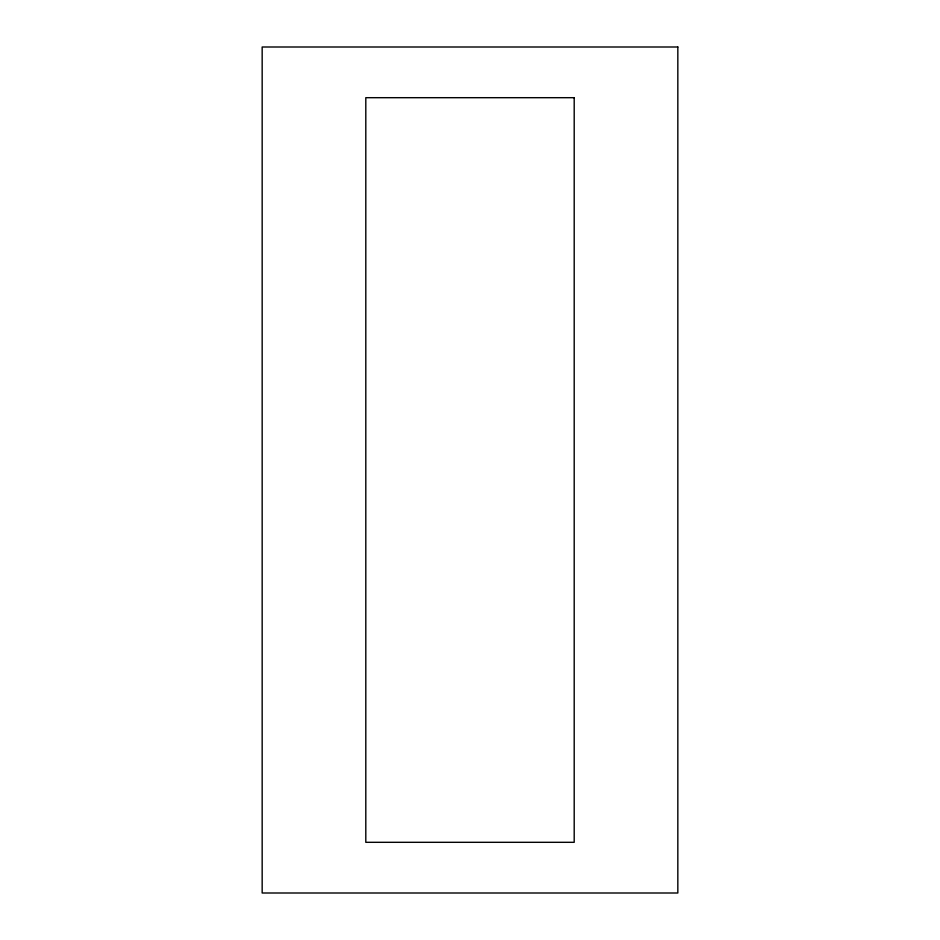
<?xml version="1.0" encoding="UTF-8"?>
<svg xmlns="http://www.w3.org/2000/svg" width="940" height="940" viewBox="0 0 940 940"><rect width="100%" height="100%" fill="white"/><g stroke="black" fill="none" stroke-linecap="round" stroke-linejoin="round"><path stroke-width="1.41" d="M677.834 47L262.166 47L262.166 893L677.834 893L677.834 47M574.199 97.69L365.801 97.69L365.801 842.311L574.199 842.311L574.199 97.69"/></g></svg>
